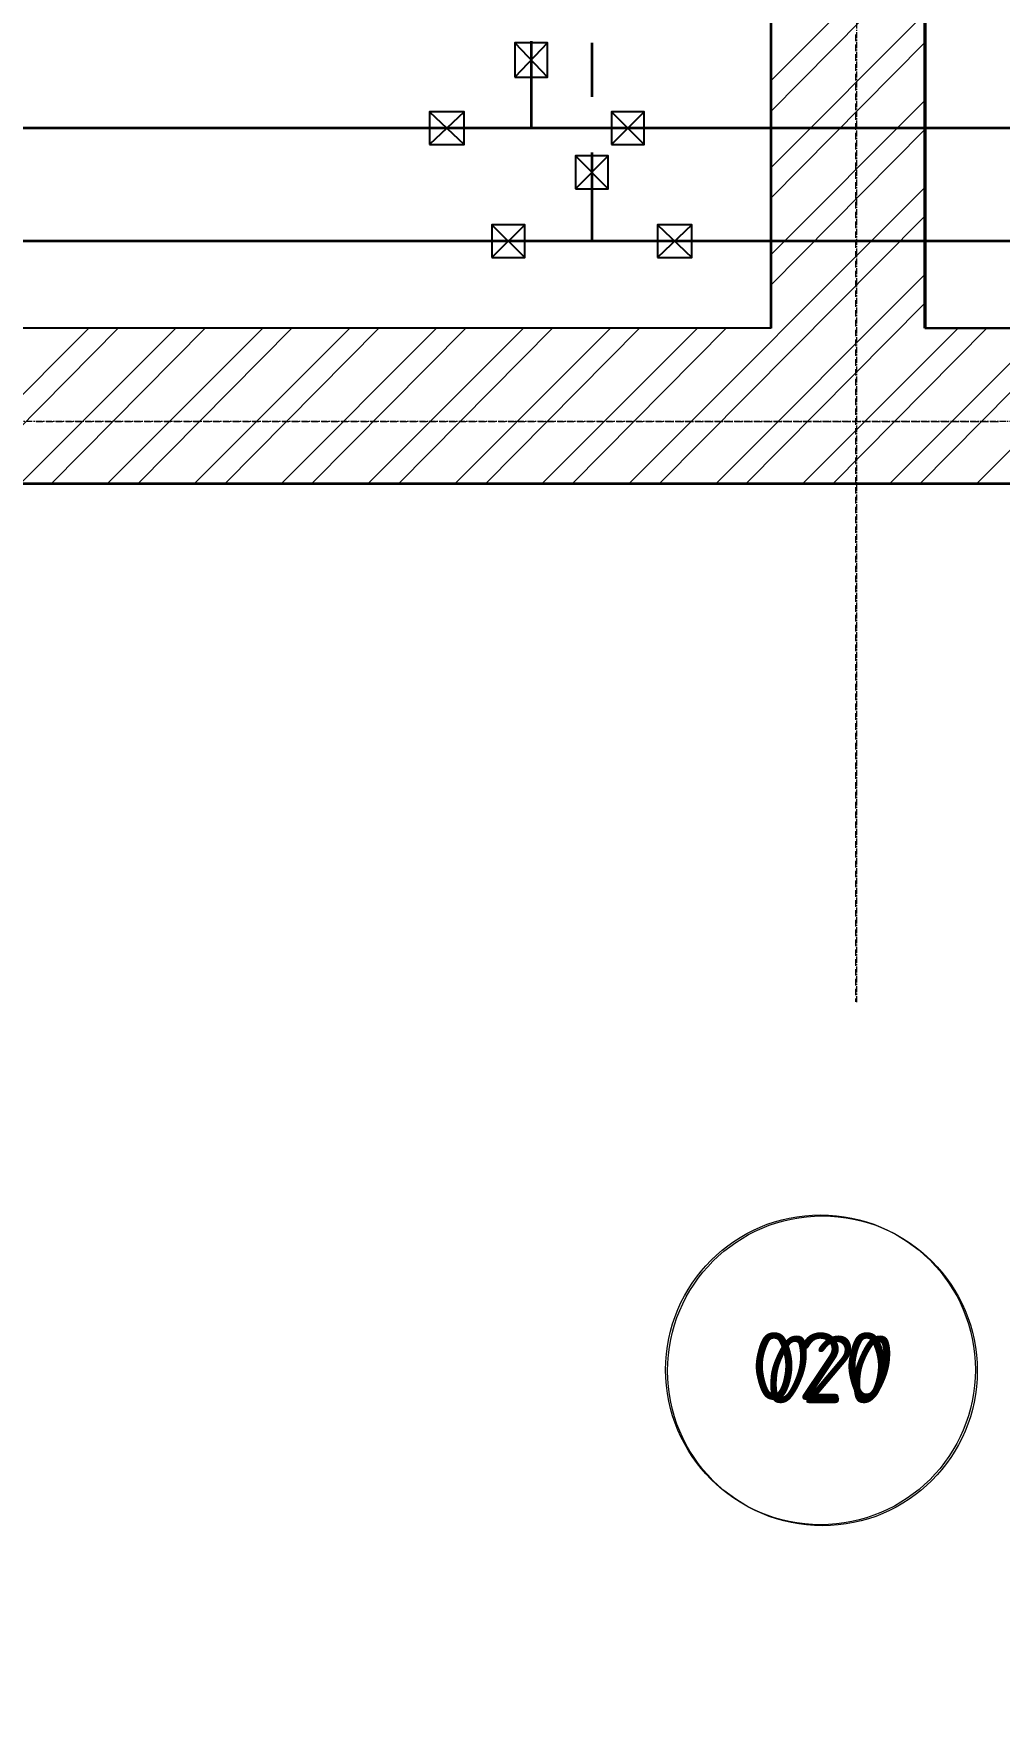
# Model space of a CAD drawing. Header units: millimetres. Extents: x -10178924 to 11692288, y -947381 to 58396.
# Drawn here: x 774833 to 777327, y -825708 to -821340 of the extents above; entities that cross this region are included whole.
import ezdxf

# ---------------------------------------------------------------- set-up
doc = ezdxf.new("R2010")
doc.units = ezdxf.units.MM
doc.linetypes.add('невидимая', pattern=[9.525, 6.35, -3.175])
doc.linetypes.add('осевая', pattern=[50.8, 31.75, -6.35, 6.35, -6.35])
for name, color, linetype, lineweight in [('PDF _0', 7, 'Continuous', 9), ('PDF _Текст', 7, 'Continuous', 5), ('Контур пол Подвал', 7, 'Continuous', 9), ('Размеры осевые', 153, 'Continuous', 9), ('ШТРИХОВКА', 252, 'Continuous', 15)]:
    doc.layers.add(name, color=color, linetype=linetype, lineweight=lineweight)
for name, color, linetype in [('PDF _PDF _Марки помещений', 5, 'Continuous'), ('PDF _ВК_Т3', 1, 'Continuous'), ('PDF _ВК_Т4', 6, 'Continuous'), ('PDF _Марки помещений', 5, 'Continuous'), ('PDF _Стены внутр.1', 7, 'Continuous'), ('Стены внутр.1', 7, 'Continuous')]:
    doc.layers.add(name, color=color, linetype=linetype)
for name, color, linetype, true_color in [('PDF _Контур пол Подвал', 7, 'Continuous', 0xcd6928), ('PDF _Размеры осевые', 7, 'Continuous', 0x5d6970), ('PDF _штриховка', 7, 'Continuous', 0x95834a)]:
    doc.layers.add(name, color=color, linetype=linetype, true_color=true_color)
doc.styles.add('ISOCPEUR', font='isocpeui.ttf', dxfattribs={"width": 0.9})
doc.styles.add('PDF ISOCPEUR', font='isocpeur.ttf')

# ---------------------------------------------------------------- blocks, each defined once
blk = doc.blocks.new('A$C5282721b')
at = {"layer": 'ШТРИХОВКА', "ltscale": 100, "true_color": 0x000000, "transparency": 33554687}
h = blk.add_hatch(dxfattribs=at)
h.set_pattern_fill('ANSI31', color=18, scale=50)
h.set_pattern_definition([(45, (-81439.85, -10657.2), (-112.2532, 112.2532), [])])
h.paths.add_polyline_path([(43589.43, -43091.789), (43989.442, -43091.789), (43978.799, -41709.464), (59272.291, -41709.464), (59272.291, -41309.464), (54778.974, -41309.464), (54778.974, -37367.72), (54379.879, -37367.72), (54378.974, -41309.464), (43575.708, -41309.464)])
h.paths.add_polyline_path([(43998.193, -44162.264), (43598.195, -44162.406), (43603.498, -44917.161), (44003.486, -44916.003)])
at = {"layer": 'PDF _Марки помещений', "color": 18, "lineweight": 9, "true_color": 0x000000, "transparency": 33554687}
blk.add_circle((54511.553, -44002.133), 400.064, dxfattribs=at)
at = {"layer": 'Контур пол Подвал', "color": 18, "linetype": 'невидимая', "true_color": 0x000000, "transparency": 33554687}
blk.add_line((54378.974, -41309.464), (40553.725, -41309.464), dxfattribs=at)
at = {"layer": 'Размеры осевые', "color": 251, "linetype": 'осевая', "ltscale": 0.5, "transparency": 33554687}
for p, q in [((54600, -43050), (54600, -25800)), ((-9750, -41550), (62308.109, -41550))]:
    blk.add_line(p, q, dxfattribs=at)
at = {"layer": 'Стены внутр.1', "color": 18, "linetype": 'Continuous', "true_color": 0x000000, "transparency": 33554687, "flags": 128}
for points in [[(54378.974, -37367.72), (54378.974, -41309.464)], [(54778.974, -41309.464), (54778.974, -37367.72)], [(54378.974, -41309.464), (43575.708, -41309.464)], [(59272.291, -41309.464), (54778.974, -41309.464)], [(43978.799, -41709.464), (59272.291, -41709.464)]]:
    blk.add_lwpolyline(points, dxfattribs=at)
at = {"layer": 'PDF _Марки помещений', "color": 18, "lineweight": 9, "true_color": 0x000000, "transparency": 33554687, "insert": (54348.579, -44085.848), "char_height": 175, "attachment_point": 7, "style": 'ISOCPEUR'}
blk.add_mtext('020', dxfattribs=at)

msp = doc.modelspace()

# ---------------------------------------------------------------- linework, layer by layer
at = {"layer": 'PDF _0', "lineweight": 25}
for points in [[(776075.7, -821451.9), (776160.4, -821451.9), (776160.4, -821363), (776075.7, -821363)], [(775855.6, -821625.5), (775944.5, -821625.5), (775944.5, -821540.8), (775855.6, -821540.8)], [(776325.5, -821625.5), (776410.1, -821625.5), (776410.1, -821540.8), (776325.5, -821540.8)], [(776232.3, -821739.8), (776317, -821739.8), (776317, -821655.1), (776232.3, -821655.1)], [(776016.4, -821917.6), (776101.1, -821917.6), (776101.1, -821832.9), (776016.4, -821832.9)], [(776444, -821917.6), (776532.9, -821917.6), (776532.9, -821832.9), (776444, -821832.9)]]:
    msp.add_lwpolyline(points, close=True, dxfattribs=at)
for points in [[(776075.7, -821363), (776160.4, -821451.9)], [(776160.4, -821363), (776075.7, -821451.9)], [(775855.6, -821540.8), (775944.5, -821625.5)], [(775944.5, -821540.8), (775855.6, -821625.5)], [(776325.5, -821540.8), (776410.1, -821625.5)], [(776410.1, -821540.8), (776325.5, -821625.5)], [(776232.3, -821655.1), (776317, -821739.8)], [(776317, -821655.1), (776232.3, -821739.8)], [(776016.4, -821832.9), (776101.1, -821917.6)], [(776101.1, -821832.9), (776016.4, -821917.6)], [(776444, -821832.9), (776532.9, -821917.6)], [(776532.9, -821832.9), (776444, -821917.6)]]:
    msp.add_lwpolyline(points, dxfattribs=at)
at = {"layer": 'PDF _PDF _Марки помещений', "lineweight": 9}
msp.add_circle((776865.2, -824789.9), 400, dxfattribs=at)
at = {"layer": 'PDF _ВК_Т3', "lineweight": 35}
for points in [[(776118, -821358.8), (776118, -821583.1)], [(777980.7, -821583.1), (747497.5, -821583.1), (723215.9, -821583.1)]]:
    msp.add_lwpolyline(points, dxfattribs=at)
at = {"layer": 'PDF _ВК_Т4', "lineweight": 35}
for points in [[(776274.7, -821363), (776274.7, -821502.7)], [(776274.7, -821646.6), (776274.7, -821875.2)], [(778082.3, -821735.5), (778082.3, -821875.2), (747256.2, -821875.2), (722923.8, -821875.2)]]:
    msp.add_lwpolyline(points, dxfattribs=at)
at = {"layer": 'PDF _Контур пол Подвал', "lineweight": 9}
msp.add_lwpolyline([(776736.1, -822099.6), (762910.5, -822099.6)], dxfattribs=at)
at = {"layer": 'PDF _Размеры осевые', "lineweight": 9}
for points in [[(776956.2, -821358.8), (776956.2, -821341.8)], [(776956.2, -821363), (776956.2, -821363)], [(776956.2, -821384.2), (776956.2, -821367.2)], [(776956.2, -821388.4), (776956.2, -821388.4)], [(776956.2, -821409.6), (776956.2, -821392.6)], [(776956.2, -821413.8), (776956.2, -821413.8)], [(776956.2, -821435), (776956.2, -821418)], [(776956.2, -821439.2), (776956.2, -821439.2)], [(776956.2, -821460.4), (776956.2, -821443.4)], [(776956.2, -821464.6), (776956.2, -821464.6)], [(776956.2, -821485.8), (776956.2, -821468.8)], [(776956.2, -821490), (776956.2, -821490)], [(776956.2, -821511.2), (776956.2, -821494.2)], [(776956.2, -821515.4), (776956.2, -821515.4)], [(776956.2, -821536.6), (776956.2, -821519.6)], [(776956.2, -821540.8), (776956.2, -821540.8)], [(776956.2, -821562), (776956.2, -821545)], [(776956.2, -821566.2), (776956.2, -821566.2)], [(776956.2, -821587.4), (776956.2, -821570.4)], [(776956.2, -821591.6), (776956.2, -821591.6)], [(776956.2, -821612.8), (776956.2, -821595.8)], [(776956.2, -821617), (776956.2, -821617)], [(776956.2, -821638.2), (776956.2, -821621.2)], [(776956.2, -821642.4), (776956.2, -821642.4)], [(776956.2, -821663.6), (776956.2, -821646.6)], [(776956.2, -821667.8), (776956.2, -821667.8)], [(776956.2, -821689), (776956.2, -821672)], [(776956.2, -821693.2), (776956.2, -821693.2)], [(776956.2, -821714.4), (776956.2, -821697.4)], [(776956.2, -821718.6), (776956.2, -821718.6)], [(776956.2, -821739.8), (776956.2, -821722.8)], [(776956.2, -821744), (776956.2, -821744)], [(776956.2, -821765.2), (776956.2, -821748.2)], [(776956.2, -821769.4), (776956.2, -821769.4)], [(776956.2, -821790.6), (776956.2, -821773.6)], [(776956.2, -821794.8), (776956.2, -821794.8)], [(776956.2, -821816), (776956.2, -821799)], [(776956.2, -821820.2), (776956.2, -821820.2)], [(776956.2, -821841.4), (776956.2, -821824.4)], [(776956.2, -821845.6), (776956.2, -821845.6)], [(776956.2, -821866.8), (776956.2, -821849.8)], [(776956.2, -821871), (776956.2, -821871)], [(776956.2, -821892.2), (776956.2, -821875.2)], [(776956.2, -821896.4), (776956.2, -821896.4)], [(776956.2, -821917.6), (776956.2, -821900.6)], [(776956.2, -821921.8), (776956.2, -821921.8)], [(776956.2, -821943), (776956.2, -821926)], [(776956.2, -821947.2), (776956.2, -821947.2)], [(776956.2, -821968.4), (776956.2, -821951.4)], [(776956.2, -821972.6), (776956.2, -821972.6)], [(776956.2, -821993.8), (776956.2, -821976.8)], [(776956.2, -821998), (776956.2, -821998)], [(776956.2, -822019.2), (776956.2, -822002.2)], [(776956.2, -822023.4), (776956.2, -822023.4)], [(776956.2, -822044.6), (776956.2, -822027.6)], [(776956.2, -822048.8), (776956.2, -822048.8)], [(776956.2, -822070), (776956.2, -822053)], [(776956.2, -822074.2), (776956.2, -822074.2)], [(776956.2, -822095.4), (776956.2, -822078.4)], [(776956.2, -822099.6), (776956.2, -822099.6)], [(776956.2, -822120.8), (776956.2, -822103.8)], [(776956.2, -822125), (776956.2, -822125)], [(776956.2, -822146.2), (776956.2, -822129.2)], [(776956.2, -822150.4), (776956.2, -822150.4)], [(776956.2, -822171.6), (776956.2, -822154.6)], [(776956.2, -822175.8), (776956.2, -822175.8)], [(776956.2, -822197), (776956.2, -822180)], [(776956.2, -822201.2), (776956.2, -822201.2)], [(776956.2, -822222.4), (776956.2, -822205.4)], [(776956.2, -822226.6), (776956.2, -822226.6)], [(776956.2, -822247.8), (776956.2, -822230.8)], [(776956.2, -822252), (776956.2, -822252)], [(776956.2, -822273.2), (776956.2, -822256.2)], [(776956.2, -822277.4), (776956.2, -822277.4)], [(776956.2, -822298.6), (776956.2, -822281.6)], [(774835.3, -822340.9), (774835.3, -822340.9)], [(774839.6, -822340.9), (774856.5, -822340.9)], [(774860.7, -822340.9), (774860.7, -822340.9)], [(774865, -822340.9), (774881.9, -822340.9)], [(774886.1, -822340.9), (774886.1, -822340.9)], [(774890.4, -822340.9), (774907.3, -822340.9)], [(774911.5, -822340.9), (774911.5, -822340.9)], [(774915.8, -822340.9), (774932.7, -822340.9)], [(774936.9, -822340.9), (774936.9, -822340.9)], [(774941.2, -822340.9), (774958.1, -822340.9)], [(774962.3, -822340.9), (774962.3, -822340.9)], [(774966.6, -822340.9), (774983.5, -822340.9)], [(774987.7, -822340.9), (774987.7, -822340.9)], [(774992, -822340.9), (775008.9, -822340.9)], [(775013.1, -822340.9), (775013.1, -822340.9)], [(775017.4, -822340.9), (775034.3, -822340.9)], [(775038.5, -822340.9), (775038.5, -822340.9)], [(775042.8, -822340.9), (775059.7, -822340.9)], [(775063.9, -822340.9), (775063.9, -822340.9)], [(775068.2, -822340.9), (775085.1, -822340.9)], [(775089.3, -822340.9), (775089.3, -822340.9)], [(775093.6, -822340.9), (775110.5, -822340.9)], [(775114.7, -822340.9), (775114.7, -822340.9)], [(775119, -822340.9), (775135.9, -822340.9)], [(775140.1, -822340.9), (775140.1, -822340.9)], [(775144.4, -822340.9), (775161.3, -822340.9)], [(775165.5, -822340.9), (775165.5, -822340.9)], [(775169.8, -822340.9), (775186.7, -822340.9)], [(775190.9, -822340.9), (775190.9, -822340.9)], [(775195.2, -822340.9), (775212.1, -822340.9)], [(775216.3, -822340.9), (775216.3, -822340.9)], [(775220.6, -822340.9), (775237.5, -822340.9)], [(775241.7, -822340.9), (775241.7, -822340.9)], [(775246, -822340.9), (775262.9, -822340.9)], [(775267.1, -822340.9), (775267.1, -822340.9)], [(775271.4, -822340.9), (775288.3, -822340.9)], [(775292.5, -822340.9), (775292.5, -822340.9)], [(775296.8, -822340.9), (775313.7, -822340.9)], [(775317.9, -822340.9), (775317.9, -822340.9)], [(775322.2, -822340.9), (775339.1, -822340.9)], [(775343.3, -822340.9), (775343.3, -822340.9)], [(775347.6, -822340.9), (775364.5, -822340.9)], [(775368.7, -822340.9), (775368.7, -822340.9)], [(775373, -822340.9), (775389.9, -822340.9)], [(775394.1, -822340.9), (775394.1, -822340.9)], [(775398.4, -822340.9), (775415.3, -822340.9)], [(775419.5, -822340.9), (775419.5, -822340.9)], [(775423.8, -822340.9), (775440.7, -822340.9)], [(775444.9, -822340.9), (775444.9, -822340.9)], [(775449.2, -822340.9), (775466.1, -822340.9)], [(775470.3, -822340.9), (775470.3, -822340.9)], [(775474.6, -822340.9), (775491.5, -822340.9)], [(775495.7, -822340.9), (775495.7, -822340.9)], [(775500, -822340.9), (775516.9, -822340.9)], [(775521.1, -822340.9), (775521.1, -822340.9)], [(775525.4, -822340.9), (775542.3, -822340.9)], [(775546.5, -822340.9), (775546.5, -822340.9)], [(775550.8, -822340.9), (775567.7, -822340.9)], [(775571.9, -822340.9), (775571.9, -822340.9)], [(775576.2, -822340.9), (775593.1, -822340.9)], [(775597.3, -822340.9), (775597.3, -822340.9)], [(775601.6, -822340.9), (775618.5, -822340.9)], [(775622.7, -822340.9), (775622.7, -822340.9)], [(775627, -822340.9), (775643.9, -822340.9)], [(775648.1, -822340.9), (775648.1, -822340.9)], [(775652.4, -822340.9), (775669.3, -822340.9)], [(775673.5, -822340.9), (775673.5, -822340.9)], [(775677.8, -822340.9), (775694.7, -822340.9)], [(775698.9, -822340.9), (775698.9, -822340.9)], [(775703.2, -822340.9), (775720.1, -822340.9)], [(775724.3, -822340.9), (775724.3, -822340.9)], [(775728.6, -822340.9), (775745.5, -822340.9)], [(775749.7, -822340.9), (775749.7, -822340.9)], [(775754, -822340.9), (775770.9, -822340.9)], [(775775.1, -822340.9), (775775.1, -822340.9)], [(775779.4, -822340.9), (775796.3, -822340.9)], [(775800.5, -822340.9), (775800.5, -822340.9)], [(775804.8, -822340.9), (775821.7, -822340.9)], [(775825.9, -822340.9), (775825.9, -822340.9)], [(775830.2, -822340.9), (775847.1, -822340.9)], [(775851.3, -822340.9), (775851.3, -822340.9)], [(775855.6, -822340.9), (775872.5, -822340.9)], [(775876.7, -822340.9), (775876.7, -822340.9)], [(775881, -822340.9), (775897.9, -822340.9)], [(775902.1, -822340.9), (775902.1, -822340.9)], [(775906.4, -822340.9), (775923.3, -822340.9)], [(775927.5, -822340.9), (775927.5, -822340.9)], [(775931.8, -822340.9), (775948.7, -822340.9)], [(775952.9, -822340.9), (775952.9, -822340.9)], [(775957.2, -822340.9), (775974.1, -822340.9)], [(775978.3, -822340.9), (775978.3, -822340.9)], [(775982.6, -822340.9), (775999.5, -822340.9)], [(776003.7, -822340.9), (776003.7, -822340.9)], [(776008, -822340.9), (776024.9, -822340.9)], [(776029.1, -822340.9), (776029.1, -822340.9)], [(776033.4, -822340.9), (776050.3, -822340.9)], [(776054.5, -822340.9), (776054.5, -822340.9)], [(776058.8, -822340.9), (776075.7, -822340.9)], [(776079.9, -822340.9), (776079.9, -822340.9)], [(776084.2, -822340.9), (776101.1, -822340.9)], [(776105.3, -822340.9), (776105.3, -822340.9)], [(776109.6, -822340.9), (776126.5, -822340.9)], [(776130.7, -822340.9), (776130.7, -822340.9)], [(776135, -822340.9), (776151.9, -822340.9)], [(776156.1, -822340.9), (776156.1, -822340.9)], [(776160.4, -822340.9), (776177.3, -822340.9)], [(776181.5, -822340.9), (776181.5, -822340.9)], [(776185.8, -822340.9), (776202.7, -822340.9)], [(776206.9, -822340.9), (776206.9, -822340.9)], [(776211.2, -822340.9), (776228.1, -822340.9)], [(776232.3, -822340.9), (776232.3, -822340.9)], [(776236.6, -822340.9), (776253.5, -822340.9)], [(776257.7, -822340.9), (776257.7, -822340.9)], [(776262, -822340.9), (776278.9, -822340.9)], [(776283.1, -822340.9), (776283.1, -822340.9)], [(776287.4, -822340.9), (776304.3, -822340.9)], [(776308.5, -822340.9), (776308.5, -822340.9)], [(776312.8, -822340.9), (776329.7, -822340.9)], [(776333.9, -822340.9), (776333.9, -822340.9)], [(776338.2, -822340.9), (776355.1, -822340.9)], [(776359.3, -822340.9), (776359.3, -822340.9)], [(776363.6, -822340.9), (776380.5, -822340.9)], [(776384.7, -822340.9), (776384.7, -822340.9)], [(776389, -822340.9), (776405.9, -822340.9)], [(776410.1, -822340.9), (776410.1, -822340.9)], [(776414.4, -822340.9), (776431.3, -822340.9)], [(776435.5, -822340.9), (776435.5, -822340.9)], [(776439.8, -822340.9), (776456.7, -822340.9)], [(776460.9, -822340.9), (776460.9, -822340.9)], [(776465.2, -822340.9), (776482.1, -822340.9), (776486.3, -822340.9)], [(776490.6, -822340.9), (776507.5, -822340.9), (776511.7, -822340.9)], [(776516, -822340.9), (776532.9, -822340.9), (776537.1, -822340.9)], [(776541.4, -822340.9), (776558.3, -822340.9), (776562.5, -822340.9)], [(776566.8, -822340.9), (776583.7, -822340.9), (776587.9, -822340.9)], [(776592.2, -822340.9), (776609.1, -822340.9), (776613.3, -822340.9)], [(776617.6, -822340.9), (776634.5, -822340.9), (776638.7, -822340.9)], [(776643, -822340.9), (776659.9, -822340.9), (776664.1, -822340.9)], [(776668.4, -822340.9), (776685.3, -822340.9), (776689.5, -822340.9)], [(776693.8, -822340.9), (776710.7, -822340.9), (776714.9, -822340.9)], [(776719.2, -822340.9), (776736.1, -822340.9), (776740.3, -822340.9)], [(776744.6, -822340.9), (776761.5, -822340.9), (776765.7, -822340.9)], [(776770, -822340.9), (776786.9, -822340.9), (776791.1, -822340.9)], [(776795.4, -822340.9), (776812.3, -822340.9), (776816.5, -822340.9)], [(776820.8, -822340.9), (776837.7, -822340.9), (776841.9, -822340.9)], [(776846.2, -822340.9), (776863.1, -822340.9), (776867.3, -822340.9)], [(776871.6, -822340.9), (776888.5, -822340.9), (776892.7, -822340.9)], [(776897, -822340.9), (776913.9, -822340.9), (776918.1, -822340.9)], [(776922.4, -822340.9), (776939.3, -822340.9), (776943.5, -822340.9)], [(776947.8, -822340.9), (776964.7, -822340.9), (776968.9, -822340.9)], [(776956.2, -822302.8), (776956.2, -822302.8)], [(776956.2, -822324), (776956.2, -822307)], [(776956.2, -822328.2), (776956.2, -822328.2)], [(776956.2, -822349.4), (776956.2, -822332.4)], [(776973.2, -822340.9), (776990.1, -822340.9), (776994.3, -822340.9)], [(776998.6, -822340.9), (777015.5, -822340.9), (777019.7, -822340.9)], [(777024, -822340.9), (777040.9, -822340.9), (777045.1, -822340.9)], [(777049.4, -822340.9), (777066.3, -822340.9), (777070.5, -822340.9)], [(777074.8, -822340.9), (777091.7, -822340.9), (777095.9, -822340.9)], [(777100.2, -822340.9), (777117.1, -822340.9), (777121.3, -822340.9)], [(777125.6, -822340.9), (777142.5, -822340.9), (777146.7, -822340.9)], [(777151, -822340.9), (777167.9, -822340.9), (777172.1, -822340.9)], [(777176.4, -822340.9), (777193.3, -822340.9), (777197.5, -822340.9)], [(777201.8, -822340.9), (777218.7, -822340.9), (777222.9, -822340.9)], [(777227.2, -822340.9), (777244.1, -822340.9), (777248.3, -822340.9)], [(777252.6, -822340.9), (777269.5, -822340.9), (777273.7, -822340.9)], [(777278, -822340.9), (777294.9, -822340.9), (777299.1, -822340.9)], [(777303.4, -822340.9), (777320.3, -822340.9), (777324.5, -822340.9)], [(776956.2, -822353.6), (776956.2, -822353.6)], [(776956.2, -822374.8), (776956.2, -822357.8)], [(776956.2, -822379), (776956.2, -822379)], [(776956.2, -822400.2), (776956.2, -822383.2)], [(776956.2, -822404.4), (776956.2, -822404.4)], [(776956.2, -822425.6), (776956.2, -822408.6)], [(776956.2, -822429.8), (776956.2, -822429.8)], [(776956.2, -822451), (776956.2, -822434)], [(776956.2, -822455.2), (776956.2, -822455.2)], [(776956.2, -822476.4), (776956.2, -822459.4)], [(776956.2, -822480.6), (776956.2, -822480.6)], [(776956.2, -822501.8), (776956.2, -822484.8)], [(776956.2, -822506), (776956.2, -822506)], [(776956.2, -822527.2), (776956.2, -822510.2)], [(776956.2, -822531.4), (776956.2, -822531.4)], [(776956.2, -822552.6), (776956.2, -822535.6)], [(776956.2, -822556.8), (776956.2, -822556.8)], [(776956.2, -822578), (776956.2, -822561)], [(776956.2, -822582.2), (776956.2, -822582.2)], [(776956.2, -822603.4), (776956.2, -822586.4)], [(776956.2, -822607.6), (776956.2, -822607.6)], [(776956.2, -822628.8), (776956.2, -822611.8)], [(776956.2, -822633), (776956.2, -822633)], [(776956.2, -822654.2), (776956.2, -822637.2)], [(776956.2, -822658.4), (776956.2, -822658.4)], [(776956.2, -822679.6), (776956.2, -822662.6)], [(776956.2, -822683.8), (776956.2, -822683.8)], [(776956.2, -822705), (776956.2, -822688)], [(776956.2, -822709.2), (776956.2, -822709.2)], [(776956.2, -822730.4), (776956.2, -822713.4)], [(776956.2, -822734.6), (776956.2, -822734.6)], [(776956.2, -822755.8), (776956.2, -822738.8)], [(776956.2, -822760), (776956.2, -822760)], [(776956.2, -822781.2), (776956.2, -822764.2)], [(776956.2, -822785.4), (776956.2, -822785.4)], [(776956.2, -822806.6), (776956.2, -822789.6)], [(776956.2, -822810.8), (776956.2, -822810.8)], [(776956.2, -822832), (776956.2, -822815)], [(776956.2, -822836.2), (776956.2, -822836.2)], [(776956.2, -822857.4), (776956.2, -822840.4)], [(776956.2, -822861.6), (776956.2, -822861.6)], [(776956.2, -822882.8), (776956.2, -822865.8)], [(776956.2, -822887), (776956.2, -822887)], [(776956.2, -822908.2), (776956.2, -822891.2)], [(776956.2, -822912.4), (776956.2, -822912.4)], [(776956.2, -822933.6), (776956.2, -822916.6)], [(776956.2, -822937.8), (776956.2, -822937.8)], [(776956.2, -822959), (776956.2, -822942)], [(776956.2, -822963.2), (776956.2, -822963.2)], [(776956.2, -822984.4), (776956.2, -822967.4)], [(776956.2, -822988.6), (776956.2, -822988.6)], [(776956.2, -823009.8), (776956.2, -822992.8)], [(776956.2, -823014), (776956.2, -823014)], [(776956.2, -823035.2), (776956.2, -823018.2)], [(776956.2, -823039.4), (776956.2, -823039.4)], [(776956.2, -823060.6), (776956.2, -823043.6)], [(776956.2, -823064.8), (776956.2, -823064.8)], [(776956.2, -823086), (776956.2, -823069)], [(776956.2, -823090.2), (776956.2, -823090.2)], [(776956.2, -823111.4), (776956.2, -823094.4)], [(776956.2, -823115.6), (776956.2, -823115.6)], [(776956.2, -823136.8), (776956.2, -823119.8)], [(776956.2, -823141), (776956.2, -823141)], [(776956.2, -823162.2), (776956.2, -823145.2)], [(776956.2, -823166.4), (776956.2, -823166.4)], [(776956.2, -823187.6), (776956.2, -823170.6)], [(776956.2, -823191.8), (776956.2, -823191.8)], [(776956.2, -823213), (776956.2, -823196)], [(776956.2, -823217.2), (776956.2, -823217.2)], [(776956.2, -823238.4), (776956.2, -823221.4)], [(776956.2, -823242.6), (776956.2, -823242.6)], [(776956.2, -823263.8), (776956.2, -823246.8)], [(776956.2, -823268), (776956.2, -823268)], [(776956.2, -823289.2), (776956.2, -823272.2)], [(776956.2, -823293.4), (776956.2, -823293.4)], [(776956.2, -823314.6), (776956.2, -823297.6)], [(776956.2, -823318.8), (776956.2, -823318.8)], [(776956.2, -823340), (776956.2, -823323)], [(776956.2, -823344.2), (776956.2, -823344.2)], [(776956.2, -823365.4), (776956.2, -823348.4)], [(776956.2, -823369.6), (776956.2, -823369.6)], [(776956.2, -823390.8), (776956.2, -823373.8)], [(776956.2, -823395), (776956.2, -823395)], [(776956.2, -823416.2), (776956.2, -823399.2)], [(776956.2, -823420.4), (776956.2, -823420.4)], [(776956.2, -823441.6), (776956.2, -823424.6)], [(776956.2, -823445.8), (776956.2, -823445.8)], [(776956.2, -823467), (776956.2, -823450.1)], [(776956.2, -823471.2), (776956.2, -823471.2)], [(776956.2, -823492.4), (776956.2, -823475.4)], [(776956.2, -823496.6), (776956.2, -823496.6)], [(776956.2, -823517.8), (776956.2, -823500.9)], [(776956.2, -823522), (776956.2, -823522)], [(776956.2, -823543.2), (776956.2, -823526.2)], [(776956.2, -823547.4), (776956.2, -823547.4)], [(776956.2, -823568.6), (776956.2, -823551.6)], [(776956.2, -823572.8), (776956.2, -823572.8)], [(776956.2, -823594), (776956.2, -823577.1)], [(776956.2, -823598.2), (776956.2, -823598.2)], [(776956.2, -823619.4), (776956.2, -823602.5)], [(776956.2, -823623.6), (776956.2, -823623.6)], [(776956.2, -823644.8), (776956.2, -823627.9)], [(776956.2, -823649), (776956.2, -823649)], [(776956.2, -823670.2), (776956.2, -823653.2)], [(776956.2, -823674.4), (776956.2, -823674.4)], [(776956.2, -823695.6), (776956.2, -823678.7)], [(776956.2, -823699.8), (776956.2, -823699.8)], [(776956.2, -823721), (776956.2, -823704.1)], [(776956.2, -823725.2), (776956.2, -823725.2)], [(776956.2, -823746.4), (776956.2, -823729.5)], [(776956.2, -823750.6), (776956.2, -823750.6)], [(776956.2, -823771.8), (776956.2, -823754.9)], [(776956.2, -823776), (776956.2, -823776)], [(776956.2, -823797.2), (776956.2, -823780.3)], [(776956.2, -823801.4), (776956.2, -823801.4)], [(776956.2, -823822.6), (776956.2, -823805.7)], [(776956.2, -823826.8), (776956.2, -823826.8)], [(776956.2, -823839.5), (776956.2, -823831.1)]]:
    msp.add_lwpolyline(points, dxfattribs=at)
at = {"layer": 'PDF _Стены внутр.1', "lineweight": 25}
for points in [[(776736.1, -818158.3), (776736.1, -822099.4)], [(777134, -822099.6), (777134, -818158.5)], [(776736.1, -822099.6), (765933, -822099.6)], [(777134.2, -822099.6), (781629.9, -822099.6), (781629.9, -822501.8), (781629.9, -822099.6)], [(766334.7, -822501.8), (781629.2, -822501.8)]]:
    msp.add_lwpolyline(points, dxfattribs=at)
at = {"layer": 'PDF _штриховка', "color": 251, "lineweight": 5, "true_color": 0x636466}
for points in [[(776736.1, -821540.8), (777134, -821138.6)], [(776736.1, -821765.2), (777134, -821363)], [(776736.1, -821989.5), (777134, -821587.4)], [(776448.2, -822501.8), (777134, -821811.8)], [(776672.6, -822501.8), (777134, -822036.1)], [(774653.3, -822501.8), (775051.2, -822099.6)], [(774877.7, -822501.8), (775275.6, -822099.6)], [(775102, -822501.8), (775499.9, -822099.6)], [(775326.4, -822501.8), (775724.3, -822099.6)], [(775550.8, -822501.8), (775948.7, -822099.6)], [(775775.1, -822501.8), (776173, -822099.6)], [(775999.5, -822501.8), (776397.4, -822099.6)], [(776223.9, -822501.8), (776621.8, -822099.6)], [(776897, -822501.8), (777294.9, -822099.6)], [(777121.3, -822501.8), (777519.3, -822099.6)]]:
    msp.add_lwpolyline(points, dxfattribs=at)

# ---------------------------------------------------------------- block references
msp.add_blockref('A$C5282721b', (722358.6, -780790.4))

# ---------------------------------------------------------------- texts
at = {"layer": 'PDF _Текст', "color": 5, "insert": (776685.3, -824780.4), "char_height": 175, "attachment_point": 4, "style": 'PDF ISOCPEUR'}
msp.add_mtext('020', dxfattribs=at)

doc.saveas('drawing.dxf')
